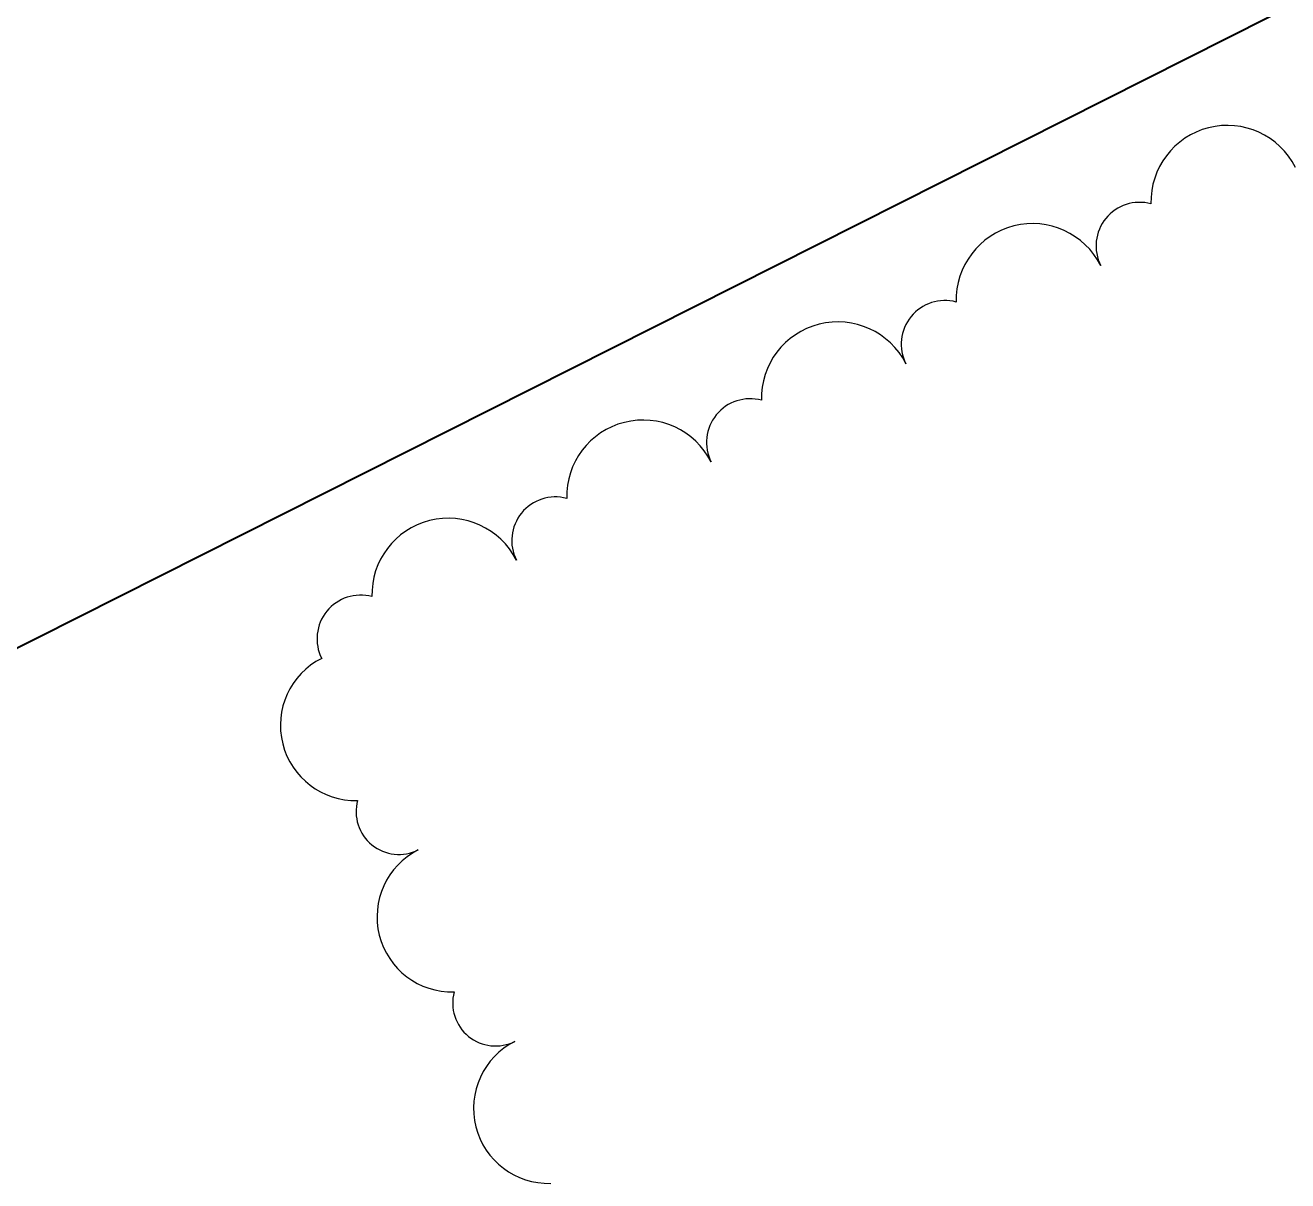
# Model space of a CAD drawing. Header units: metres. Extents: x 2682525 to 2683550, y 1250555 to 1251328.
# Drawn here: x 2683110.337 to 2683113.163, y 1250886.709 to 1250889.296 of the extents above; entities that cross this region are included whole.
import ezdxf

# ---------------------------------------------------------------- set-up
doc = ezdxf.new("R2010")
doc.units = ezdxf.units.M
doc.header["$PDMODE"] = 2
doc.header["$PDSIZE"] = -2
for name, pattern in [('IMPORT-_23_ISO-10 Strichpunktlinie _2_', [46.98999999999999, 30.47999999999999, -7.619999999999998, 1.270000000000001, -7.619999999999998]), ('IMPORT-_25_ISO-10 Strichpunktlinie _2_', [46.98999999999999, 30.47999999999999, -7.619999999999998, 1.270000000000001, -7.619999999999998]), ('IMPORT-_25_VW-01 Strichlinie kurz _2_', [21.165312, 10.580624, -10.584688]), ('Verdeckt 0_75', [1.5, 0.75, -0.75])]:
    doc.linetypes.add(name, pattern=pattern)
for name, color, linetype, lineweight, true_color in [('2458 A U1_dwg-1', 9, 'Continuous', 18, 0x808080), ('_23_000 Linien-Strichpunktlinie kurz 0_10', 9, 'IMPORT-_23_ISO-10 Strichpunktlinie _2_', 18, 0x808080), ('_25_000 Linien-Strichlinie kurz 0_10', 9, 'IMPORT-_25_VW-01 Strichlinie kurz _2_', 18, 0x808080), ('_25_000 Linien-Strichpunktlinie 0_10', 9, 'IMPORT-_25_ISO-10 Strichpunktlinie _2_', 18, 0x808080), ('_25_200 Materialien-Beton', 9, 'Continuous', 18, 0x808080), ('_25_Keine', 9, 'Continuous', 18, 0x808080), ('A-DETL-____-MBND-1', 7, 'Continuous', 18, 0xbf6000), ('Bemassung', 9, 'Continuous', 18, 0x808080), ('G-____-REVC-OTLN-1', 1, 'Continuous', 18, 0xff0000)]:
    doc.layers.add(name, color=color, linetype=linetype, lineweight=lineweight, true_color=true_color)
for name, color, linetype, lineweight in [('A-____-____-DIMS', 7, 'Continuous', 9), ('A-DETL-____-MBND', 7, 'Verdeckt 0_75', 18), ('A-DETL-____-MBND-2', 7, 'Verdeckt 0_75', 25), ('Bemassung-1', 7, 'Continuous', 18), ('G-____-____-TEXT', 7, 'Continuous', 9)]:
    doc.layers.add(name, color=color, linetype=linetype, lineweight=lineweight)
doc.styles.add('Arial_3', font='arial.ttf', dxfattribs={"height": 125})
doc.styles.add('Arial_31', font='arial.ttf', dxfattribs={"width": 0.9, "height": 200})
doc.styles.add('ISOCP_11', font='isocp___.ttf', dxfattribs={"height": 117.4759738136574})
doc.styles.add('ISOCP_2', font='isocp___.ttf', dxfattribs={"height": 125.8608217592593})
doc.styles.add('ISOCP_3', font='isocp___.ttf', dxfattribs={"height": 75.51649305555554})
doc.dimstyles.new('2_0_mm_-_Arial', dxfattribs={"dimscale": 304.8, "dimtxt": 204.051879991394, "dimasz": 0.2460629921259842, "dimexe": 0.3280839895013123, "dimexo": 0.3280840109072179, "dimgap": 0.08202099737532807, "dimtad": 1, "dimdec": 1, "dimlfac": 0.001, "dimrnd": 0.09999999999999999, "dimzin": 0, "dimdsep": 46, "dimtxsty": 'Arial_31', "dimblk1": 'OBLIQUE', "dimblk2": 'OBLIQUE', "dimsah": 1, "dimcen": 0.09, "dimdle": 0.3280839895013123, "dimazin": 0, "dimtfac": 1, "dimtdec": 4, "dimtix": 1, "dimtmove": 0, "dimatfit": 3, "dimfxl": 1, "dimtvp": 1, "dimtfill": 1, "dimtolj": 1, "dimtzin": 0, "dimarcsym": 2})
doc.dimstyles.new('2_0_mm_-_Arial_1', dxfattribs={"dimscale": 304.8, "dimtxt": 204.051879991394, "dimasz": 0.2460629921259842, "dimexe": 0.3280839895013123, "dimexo": 0.3280840109072179, "dimgap": 0.08202099737532807, "dimtad": 1, "dimdec": 1, "dimlfac": 0.001, "dimrnd": 0.09999999999999999, "dimzin": 0, "dimdsep": 46, "dimtxsty": 'Arial_31', "dimblk1": 'OBLIQUE', "dimblk2": 'OBLIQUE', "dimsah": 1, "dimcen": 0.09, "dimdle": 0.3280839895013123, "dimazin": 0, "dimtfac": 1, "dimtdec": 4, "dimtix": 1, "dimtmove": 2, "dimatfit": 3, "dimfxl": 1, "dimtvp": 1, "dimtfill": 1, "dimtolj": 1, "dimtzin": 0, "dimarcsym": 2})
pattern_1 = [(18.233, (0, 0), (18.77292067800844, -56.98752011815572), []), (288.233, (0, 0), (63.31313485127099, 20.85671487326738), [])]

# ---------------------------------------------------------------- blocks, each defined once
blk = doc.blocks.new('2458 A U1_dwg_VW_SLASH-9045061-U01 Bodenplatte')
at = {"layer": 'Bemassung'}
for p, q in [((-51269.1811731503, -21641.8904089743), (-51381.43437466367, -21754.14361048766)), ((-51225.307773907, -21698.01700973098), (-51437.54898484448, -21698.01700973098))]:
    blk.add_line(p, q, dxfattribs=at)
blk = doc.blocks.new('2458 A U1_dwg_VW_SLASH-9045064-U01 Bodenplatte')
at = {"layer": 'Bemassung'}
for p, q in [((-51381.43437466367, -21754.14361048766), (-51269.1811731503, -21641.8904089743)), ((-51425.30777390696, -21698.01700973099), (-51213.06656296948, -21698.01700973099))]:
    blk.add_line(p, q, dxfattribs=at)
blk = doc.blocks.new('2458 A U1_dwg_VW_SLASH-9045139-U01 Bodenplatte')
at = {"layer": 'Bemassung'}
for p, q in [((-51494.1811731503, -22641.89040897827), (-51606.43437466368, -22754.14361049163)), ((-51450.30777390701, -22698.01700973495), (-51662.54898484449, -22698.01700973495))]:
    blk.add_line(p, q, dxfattribs=at)
blk = doc.blocks.new('2458 A U1_dwg_VW_SLASH-9045141-U01 Bodenplatte')
at = {"layer": 'Bemassung'}
for p, q in [((-51491.43437466367, -22754.14361049581), (-51379.1811731503, -22641.89040898245)), ((-51535.30777390696, -22698.01700973913), (-51323.06656296949, -22698.01700973913))]:
    blk.add_line(p, q, dxfattribs=at)
blk = doc.blocks.new('2458 A U1_dwg_VW_SLASH-9045142-U01 Bodenplatte')
at = {"layer": 'Bemassung'}
for p, q in [((-51494.1811731503, -22641.89040898245), (-51606.43437466368, -22754.14361049581)), ((-51450.30777390701, -22698.01700973913), (-51662.54898484449, -22698.01700973913))]:
    blk.add_line(p, q, dxfattribs=at)
blk = doc.blocks.new('2458 A U1_dwg_VW_SLASH-9045143-U01 Bodenplatte')
at = {"layer": 'Bemassung'}
for p, q in [((-51271.43437466367, -22754.14361050392), (-51159.1811731503, -22641.89040899057)), ((-51315.30777390697, -22698.01700974724), (-51103.06656296949, -22698.01700974724))]:
    blk.add_line(p, q, dxfattribs=at)
blk = doc.blocks.new('2458 A U1_dwg_VW_SLASH-9045144-U01 Bodenplatte')
at = {"layer": 'Bemassung'}
for p, q in [((-51379.1811731503, -22641.89040899057), (-51491.43437466367, -22754.14361050392)), ((-51335.30777390701, -22698.01700974724), (-51547.54898484449, -22698.01700974724))]:
    blk.add_line(p, q, dxfattribs=at)
blk = doc.blocks.new('2458 A U1_dwg_VW_SLASH-9045145-U01 Bodenplatte')
at = {"layer": 'Bemassung'}
for p, q in [((-51156.43437466362, -22754.14361050401), (-51044.18117315026, -22641.89040899065)), ((-51200.30777390693, -22698.01700974733), (-50988.06656296945, -22698.01700974733))]:
    blk.add_line(p, q, dxfattribs=at)
blk = doc.blocks.new('2458 A U1_dwg_VW_SLASH-9045146-U01 Bodenplatte')
at = {"layer": 'Bemassung'}
for p, q in [((-51159.1811731503, -22641.89040899065), (-51271.43437466367, -22754.14361050401)), ((-51115.30777390701, -22698.01700974733), (-51327.54898484448, -22698.01700974733))]:
    blk.add_line(p, q, dxfattribs=at)
blk = doc.blocks.new('2458 A U1_dwg_VW_SLASH-9045148-U01 Bodenplatte')
at = {"layer": 'Bemassung'}
for p, q in [((-51156.43437466362, -22754.14361050403), (-51044.18117315026, -22641.89040899067)), ((-51200.30777390693, -22698.01700974735), (-50988.06656296945, -22698.01700974735))]:
    blk.add_line(p, q, dxfattribs=at)
blk = doc.blocks.new('2458 A U1_dwg_VW_SLASH-9045387-U01 Bodenplatte')
at = {"layer": 'Bemassung'}
for p, q in [((-51379.1811731503, -22141.8904089743), (-51491.43437466367, -22254.14361048767)), ((-51335.30777390701, -22198.01700973099), (-51547.54898484449, -22198.01700973099))]:
    blk.add_line(p, q, dxfattribs=at)
blk = doc.blocks.new('2458 A U1_dwg_VW_SLASH-9045389-U01 Bodenplatte')
at = {"layer": 'Bemassung'}
for p, q in [((-51271.43437466367, -22254.14361048766), (-51159.1811731503, -22141.8904089743)), ((-51315.30777390697, -22198.01700973097), (-51103.06656296949, -22198.01700973097))]:
    blk.add_line(p, q, dxfattribs=at)
blk = doc.blocks.new('2458 A U1_dwg_VW_SLASH-9045390-U01 Bodenplatte')
at = {"layer": 'Bemassung'}
for p, q in [((-51379.1811731503, -22141.8904089743), (-51491.43437466367, -22254.14361048766)), ((-51335.30777390701, -22198.01700973097), (-51547.54898484449, -22198.01700973097))]:
    blk.add_line(p, q, dxfattribs=at)
blk = doc.blocks.new('2458 A U1_dwg_VW_SLASH-9045392-U01 Bodenplatte')
at = {"layer": 'Bemassung'}
for p, q in [((-51271.43437466367, -22254.14361048767), (-51159.1811731503, -22141.8904089743)), ((-51315.30777390697, -22198.01700973099), (-51103.06656296949, -22198.01700973099))]:
    blk.add_line(p, q, dxfattribs=at)
blk = doc.blocks.new('2458 A U1_dwg_VW_SLASH-9046332-U01 Bodenplatte')
at = {"layer": 'Bemassung'}
for p, q in [((-49909.39251911057, -22141.89040897429), (-50021.64572062393, -22254.14361048766)), ((-49865.51911986727, -22198.01700973097), (-50077.76033080475, -22198.01700973097))]:
    blk.add_line(p, q, dxfattribs=at)
blk = doc.blocks.new('2458 A U1_dwg_VW_SLASH-9046333-U01 Bodenplatte')
at = {"layer": 'Bemassung'}
for p, q in [((-50871.64572062462, -22254.14361048766), (-50759.39251911126, -22141.89040897429)), ((-50915.51911986792, -22198.01700973097), (-50703.27790893045, -22198.01700973097))]:
    blk.add_line(p, q, dxfattribs=at)
blk = doc.blocks.new('2458 A U1_dwg_VW_SLASH-9046334-U01 Bodenplatte')
at = {"layer": 'Bemassung'}
for p, q in [((-50871.6457206187, -22573.06100839359), (-50759.39251910533, -22460.80780688023)), ((-50915.51911986199, -22516.93440763692), (-50703.27790892452, -22516.93440763692))]:
    blk.add_line(p, q, dxfattribs=at)
blk = doc.blocks.new('2458 A U1_dwg_VW_SLASH-9046335-U01 Bodenplatte')
at = {"layer": 'Bemassung'}
for p, q in [((-50979.39251911281, -22460.80780688023), (-51091.64572062618, -22573.06100839359)), ((-50935.51911986952, -22516.93440763692), (-51147.760330807, -22516.93440763692))]:
    blk.add_line(p, q, dxfattribs=at)
blk = doc.blocks.new('2458 A U1_dwg_VW_SLASH-9046336-U01 Bodenplatte')
at = {"layer": 'Bemassung'}
for p, q in [((-50459.39251910284, -22460.80780688023), (-50571.64572061622, -22573.06100839359)), ((-50415.51911985955, -22516.93440763692), (-50627.76033079703, -22516.93440763692))]:
    blk.add_line(p, q, dxfattribs=at)
blk = doc.blocks.new('2458 A U1_dwg_VW_SLASH-9046337-U01 Bodenplatte')
at = {"layer": 'Bemassung'}
for p, q in [((-50871.6457206187, -22573.06100839359), (-50759.39251910533, -22460.80780688023)), ((-50915.51911986199, -22516.93440763692), (-50703.27790892452, -22516.93440763692))]:
    blk.add_line(p, q, dxfattribs=at)
blk = doc.blocks.new('2458 A U1_dwg_VW_SLASH-9046338-U01 Bodenplatte')
at = {"layer": 'Bemassung'}
for p, q in [((-49909.39298907494, -22460.80780688024), (-50021.64619058831, -22573.0610083936)), ((-49865.51958983165, -22516.93440763692), (-50077.76080076912, -22516.93440763692))]:
    blk.add_line(p, q, dxfattribs=at)
blk = doc.blocks.new('2458 A U1_dwg_VW_SLASH-9046339-U01 Bodenplatte')
at = {"layer": 'Bemassung'}
for p, q in [((-50571.64572061622, -22573.0610083936), (-50459.39251910284, -22460.80780688024)), ((-50615.51911985951, -22516.93440763692), (-50403.27790892203, -22516.93440763692))]:
    blk.add_line(p, q, dxfattribs=at)
blk = doc.blocks.new('2458 A U1_dwg_VW_SLASH-9046344-U01 Bodenplatte')
at = {"layer": 'Bemassung'}
for p, q in [((-51033.38220290114, -21122.76708494487), (-51033.38220290114, -21102.1614917176)), ((-51033.38220290114, -21314.40270265508), (-51033.38220290114, -21247.76708494486)), ((-50977.25560214451, -21270.52930341181), (-51000.01782061142, -21247.7670849449))]:
    blk.add_line(p, q, dxfattribs=at)
blk = doc.blocks.new('2458 A U1_dwg_VW_SLASH-9046346-U01 Bodenplatte')
at = {"layer": 'Bemassung'}
for p, q in [((-51331.08574555618, -21122.76708494487), (-51331.08574555618, -21102.1614917098)), ((-51331.08574555618, -21314.40270264728), (-51331.08574555618, -21247.76708494486)), ((-51274.95914479956, -21270.529303404), (-51297.72136325867, -21247.76708494489))]:
    blk.add_line(p, q, dxfattribs=at)
blk = doc.blocks.new('2458 A U1_dwg-9041719-U01 Bodenplatte')
at = {"layer": '_25_200 Materialien-Beton'}
h = blk.add_hatch(dxfattribs=at)
h.set_pattern_fill('FP_1', color=256, style=0, pattern_type=2)
h.set_pattern_definition(pattern_1)
h.paths.add_polyline_path([(-50515.51911986148, -23456.79242839324), (-50515.51911986148, -21856.79242839321), (-50815.51911986213, -21856.79242839323), (-50815.51911986209, -23456.7924283891)])
h = blk.add_hatch(dxfattribs=at)
h.set_pattern_fill('FP_1', color=256, style=0, pattern_type=2)
h.set_pattern_definition(pattern_1)
h.paths.add_polyline_path([(-49968.00324863024, -24576.79242839237), (-49965.5195898317, -24576.79242839237), (-49965.51958983167, -23456.79242839382), (-50815.51911986209, -23456.79242839324), (-50815.51911986205, -24576.79242839237), (-50404.8310261041, -24576.79242839237)])
at = {"layer": '_25_Keine'}
for points in [[(-50956.94047610155, -21998.21355432407), (-50815.51911986209, -21856.79219808461), (-50956.94047610155, -21715.37084184944)], [(-50374.09776363378, -21998.20057938137), (-50515.51911986896, -21856.77922314619), (-50374.09776363378, -21715.35786690675)]]:
    blk.add_hatch(color=256, dxfattribs=at).paths.add_polyline_path(points)
at = {"layer": '_23_000 Linien-Strichpunktlinie kurz 0_10', "flags": 128}
for points in [[(-48201.41820451852, -21247.76708494488), (-48201.41820451852, -23857.67481516636), (-59051.41568548869, -23857.67481516636), (-59051.41568548869, -26457.72384571089)], [(-48201.41820451852, -21247.76708494488), (-48201.41820451852, -23857.67481516636), (-59051.41568548869, -23857.67481516636), (-59051.41568548869, -26457.72384571089)], [(-48606.41820451834, -22047.6747596637), (-52001.41820491337, -22047.6747596637), (-52001.41820491337, -23452.67481516637)], [(-48606.41820451834, -22047.6747596637), (-52001.41820491337, -22047.6747596637), (-52001.41820491337, -23452.67481516637)]]:
    blk.add_lwpolyline(points, dxfattribs=at)
at = {"layer": '_25_000 Linien-Strichlinie kurz 0_10', "flags": 128}
blk.add_lwpolyline([(-49965.51958983165, -24436.79242839315), (-49965.51958983165, -23456.79242839321), (-50815.51911986204, -23456.79242839321), (-50815.51911986204, -24436.79242839315), (-50475.51911986723, -24436.79242839315)], close=True, dxfattribs=at)
at = {"layer": '_25_000 Linien-Strichpunktlinie 0_10', "flags": 128}
blk.add_lwpolyline([(-48349.47132443955, -24437.67519800754), (-78599.66104877448, -24437.67519800754), (-78599.66104877448, -23456.41753594726), (-48349.47132443955, -23456.41753594726)], close=True, dxfattribs=at)
at = {"layer": '_25_200 Materialien-Beton', "flags": 128}
blk.add_lwpolyline([(-50515.5191198614, -21856.79242839319), (-50515.5191198614, -23456.79242839322), (-50815.51911986204, -23456.79242839322), (-50815.51911986204, -21856.7924283932)], dxfattribs=at)
blk.add_lwpolyline([(-49965.51958983163, -24576.79242839235), (-49965.51958983163, -23456.7924283938), (-50815.51911986203, -23456.7924283938), (-50815.51911986203, -24576.79242839235), (-50475.51911986721, -24576.79242839235)], close=True, dxfattribs=at)
at = {"layer": '_25_Keine'}
for p, q in [((-50815.51911986209, -21856.79219808461), (-50956.94047610155, -21715.37084184944)), ((-50956.94047610155, -21715.37084184944), (-50956.94047610155, -21998.21355432407)), ((-50515.51911986896, -21856.77922314619), (-50374.09776363378, -21715.35786690675)), ((-50374.09776363378, -21715.35786690675), (-50374.09776363378, -21998.20057938137)), ((-50956.94047610155, -21998.21355432407), (-50815.51911986209, -21856.79219808461)), ((-50374.09776363378, -21998.20057938137), (-50515.51911986896, -21856.77922314619)), ((-51035.51911992364, -23830.99999999999), (-51035.51911992364, -25762.94089423909))]:
    blk.add_line(p, q, dxfattribs=at)
at = {"layer": '_25_Keine', "flags": 128}
for points in [[(-54050.30777390705, -20107.67519800752), (-51550.30777390705, -20107.67519800752), (-51550.30777390705, -21122.76708494489)], [(-51550.30777390705, -21247.76708494488), (-51550.30777390705, -25107.67519800752), (-54050.30777390704, -25107.67519800752), (-54050.30777390704, -21247.76708494488)], [(-48600.307773907, -21247.76708494488), (-48600.307773907, -25107.67519800753), (-51100.307773907, -25107.67519800753), (-51100.307773907, -21247.76708494488)], [(-50815.5191198695, -21856.79242839316), (-50815.5191198695, -22401.27209729136), (-51035.51911986202, -22401.27209729136), (-51035.51911986202, -21856.79242839428)], [(-50390.51911987829, -21856.77945345328), (-50390.51911987829, -23456.79242839169), (-50515.51911985953, -23456.79242839169), (-50515.51911985953, -21856.77945345478)], [(-50390.51911986921, -23396.79242839685), (-49905.5191198824, -23396.79242839685), (-49905.5191198824, -23456.79242838653), (-50390.51911986729, -23456.79242838653)]]:
    blk.add_lwpolyline(points, dxfattribs=at)
for points in [[(-51035.51911992356, -25762.94089423907), (-51035.51911992356, -21635.57400418479), (-49603.38543813303, -21635.57400418479), (-49603.38543813303, -25762.94089423904)], [(-51253.99999998505, -22401.27209729247), (-51034.75955993844, -22401.27209729247), (-51034.75955993844, -22301.27209729257), (-51254, -22301.27209729257)], [(-51034.75955993846, -22301.27209729257), (-51034.75955993846, -22401.27209729237), (-50815.519119862, -22401.27209729237), (-50815.519119862, -22301.27209729246)], [(-50815.51911986207, -24636.79242839229), (-51034.75955993852, -24636.79242839229), (-51034.75955993852, -22401.27209729225), (-50815.51911986199, -22401.27209729225)], [(-51176.94047610219, -23066.47501003335), (-51035.51911986703, -22925.0536537939), (-51176.94047610647, -22783.63229755871)], [(-50249.09776363579, -23066.46203509067), (-50390.51911987521, -22925.04067885549), (-50249.09776364003, -22783.61932261606)], [(-49965.51911985411, -25461.79219808343), (-49965.51911985411, -23456.79242838817), (-49905.51911988045, -23456.79242838817), (-49905.51911988045, -25461.79219808162)]]:
    blk.add_lwpolyline(points, close=True, dxfattribs=at)
at = {"layer": 'Bemassung'}
for p, q in [((-51331.08574555618, -21102.1614917098), (-51331.08574555618, -20566.64438355472)), ((-51437.54898484448, -21698.01700973098), (-56663.06656296951, -21698.01700973098)), ((-46310.21721097751, -21698.0170097496), (-51213.06656296954, -21698.0170097496)), ((-50815.51911986794, -22952.53476633291), (-50815.51911986794, -22098.01700973099)), ((-49965.51911986725, -22953.79242838818), (-49965.51911986725, -22098.01700973099)), ((-51215.30777390699, -22198.01700973097), (-51435.30777390698, -22198.01700973097)), ((-50077.76033080475, -22198.01700973097), (-50703.27790893045, -22198.01700973097)), ((-51035.5191198695, -23453.41753594727), (-51035.5191198695, -22416.93440763693)), ((-49965.51958983162, -23453.79242839322), (-49965.51958983162, -22416.93440763694)), ((-51147.760330807, -22516.93440763692), (-51260.0015417445, -22516.93440763692)), ((-50815.51911986202, -22516.93440763692), (-51035.5191198695, -22516.93440763692)), ((-50077.76080076912, -22516.93440763692), (-50403.27790892203, -22516.93440763692)), ((-51547.54898484449, -22698.01700974724), (-51659.79019578199, -22698.01700974724)), ((-51327.54898484448, -22698.01700974733), (-51439.79019578199, -22698.01700974733)), ((-51323.06656296949, -22698.01700973913), (-51210.82535203199, -22698.01700973913)), ((-51103.06656296949, -22698.01700974724), (-50990.82535203198, -22698.01700974724))]:
    blk.add_line(p, q, dxfattribs=at)
at = {"layer": 'Bemassung', "flags": 128}
for points in [[(-51325.30777390698, -21598.017009731), (-51325.30777390698, -24219.67519800757)], [(-51435.30777390698, -22098.017009731), (-51435.30777390698, -24219.67519800757)], [(-51215.30777390699, -22098.017009731), (-51215.30777390699, -24219.67519800757)], [(-50815.51911986202, -22416.93440763693), (-50815.51911986202, -23453.79242838906)], [(-50515.51911985953, -22416.93440763694), (-50515.51911985953, -23453.79242839318)], [(-51550.30777390698, -22598.01700973915), (-51550.30777390698, -25104.67519800748)], [(-51435.30777390698, -22598.01700974727), (-51435.30777390698, -24219.67519800757)], [(-51215.30777390699, -22598.01700974735), (-51215.30777390699, -24219.67519800757)], [(-51100.30777390694, -22598.01700974737), (-51100.30777390694, -24219.67519800756)]]:
    blk.add_lwpolyline(points, close=True, dxfattribs=at)
for points in [[(-51659.79019578199, -22198.01700973097), (-51547.54898484449, -22198.01700973097), (-56553.06656296947, -22198.01700973097), (-56440.82535203197, -22198.01700973097)], [(-48712.54898484444, -22198.01700973099), (-51103.06656296949, -22198.01700973099), (-50990.82535203198, -22198.01700973099)], [(-50627.76033079703, -22516.93440763692), (-50703.27790892452, -22516.93440763692), (-50591.03669798702, -22516.93440763692)], [(-51774.79019578199, -22698.01700973913), (-51662.54898484449, -22698.01700973913), (-53938.06656296948, -22698.01700973913)], [(-51100.30777390694, -22698.01700974733), (-51215.30777390699, -22698.01700974733), (-51435.30777390698, -22698.01700974733), (-51550.30777390698, -22698.01700974733)], [(-48712.54898484446, -22698.01700974735), (-50988.06656296945, -22698.01700974735), (-50875.82535203194, -22698.01700974735)]]:
    blk.add_lwpolyline(points, dxfattribs=at)
for name in ['2458 A U1_dwg_VW_SLASH-9046346-U01 Bodenplatte', '2458 A U1_dwg_VW_SLASH-9046344-U01 Bodenplatte', '2458 A U1_dwg_VW_SLASH-9045061-U01 Bodenplatte', '2458 A U1_dwg_VW_SLASH-9045064-U01 Bodenplatte', '2458 A U1_dwg_VW_SLASH-9045387-U01 Bodenplatte', '2458 A U1_dwg_VW_SLASH-9045390-U01 Bodenplatte', '2458 A U1_dwg_VW_SLASH-9045389-U01 Bodenplatte', '2458 A U1_dwg_VW_SLASH-9045392-U01 Bodenplatte', '2458 A U1_dwg_VW_SLASH-9046333-U01 Bodenplatte', '2458 A U1_dwg_VW_SLASH-9046332-U01 Bodenplatte', '2458 A U1_dwg_VW_SLASH-9046335-U01 Bodenplatte', '2458 A U1_dwg_VW_SLASH-9046334-U01 Bodenplatte', '2458 A U1_dwg_VW_SLASH-9046337-U01 Bodenplatte', '2458 A U1_dwg_VW_SLASH-9046336-U01 Bodenplatte', '2458 A U1_dwg_VW_SLASH-9046339-U01 Bodenplatte', '2458 A U1_dwg_VW_SLASH-9046338-U01 Bodenplatte', '2458 A U1_dwg_VW_SLASH-9045139-U01 Bodenplatte', '2458 A U1_dwg_VW_SLASH-9045142-U01 Bodenplatte', '2458 A U1_dwg_VW_SLASH-9045144-U01 Bodenplatte', '2458 A U1_dwg_VW_SLASH-9045141-U01 Bodenplatte', '2458 A U1_dwg_VW_SLASH-9045146-U01 Bodenplatte', '2458 A U1_dwg_VW_SLASH-9045143-U01 Bodenplatte', '2458 A U1_dwg_VW_SLASH-9045145-U01 Bodenplatte', '2458 A U1_dwg_VW_SLASH-9045148-U01 Bodenplatte']:
    blk.add_blockref(name, (0, 0))
at = {"layer": '_25_Keine', "attachment_point": 1, "rotation": 89.99999999999999, "line_spacing_factor": 1.478621465017729}
for s, insert, char_height, width, style in [('458.63', (-51082.00982271574, -22079.6416031847), 125.8608217592593, 659.7890841813136, 'ISOCP_2'), ('458.33', (-50298.08377691468, -22079.62862824201), 125.8608217592593, 659.7890841813136, 'ISOCP_2'), ('5', (-50218.91048892112, -22749.9588020764), 117.4759738136574, 110.5301329649456, 'ISOCP_11'), ('458.85', (-51302.00982272073, -23147.903058894), 125.8608217592593, 659.7890841813136, 'ISOCP_2'), ('458.20', (-50142.34647447136, -23185.61784104762), 125.8608217592593, 659.7890841813136, 'ISOCP_2'), ('Unterzug', (-50211.5903549869, -23864.29004031107), 75.51649305555554, 558.2727424099461, 'ISOCP_3'), ('112/85', (-50088.81382396561, -23866.91714886894), 75.51649305555554, 385.715712937781, 'ISOCP_3')]:
    blk.add_mtext(s, dxfattribs=dict(at, insert=insert, char_height=char_height, width=width, style=style))
at = {"layer": 'Bemassung-1', "char_height": 125.8608217592593, "line_spacing_factor": 1.478621465017729, "style": 'ISOCP_2'}
for s, insert, width, attachment_point in [('5.67', (-50157.4967066332, -21556.00385057289), 406.0240518038852, 1), ('5', (-49791.60270328641, -21925.1223988255), 118.4236817761332, 1), ('85', (-50067.17345856274, -22054.35042512155), 236.8473635522664, 2), ('22', (-51325.30777390698, -22092.05689902382), 236.8473635522664, 2), ('2.61', (-50132.40441254554, -22071.66035558806), 372.1887141535614, 1), ('5', (-51469.53351083562, -22313.69556409426), 118.4236817761332, 1), ('30', (-50663.38277752156, -22373.26782302748), 236.8473635522664, 2), ('55', (-50143.50032940093, -22373.26782302749), 236.8473635522664, 2), ('22', (-50925.51911986576, -22410.97429692976), 236.8473635522664, 2), ('5', (-50946.72573692865, -22409.46589382666), 118.4236817761332, 1), ('11', (-51624.47360499636, -22460.23352085682), 169.1766882516189, 1), ('22', (-51330.28814973233, -22554.3504251378), 236.8473635522664, 2), ('11', (-51101.66583108938, -22556.00385058923), 169.1766882516189, 1), ('2.50', (-49850.30777390695, -22590.98373377963), 406.0240518038852, 2)]:
    blk.add_mtext(s, dxfattribs=dict(at, insert=insert, width=width, attachment_point=attachment_point))
blk = doc.blocks.new('_Oblique')
at = {"color": 0, "linetype": 'ByBlock', "lineweight": -2}
blk.add_line((-0.5, -0.5), (0.5, 0.5), dxfattribs=at)
blk = doc.blocks.new('*D1807')
at = {"layer": 'A-____-____-DIMS', "color": 0, "lineweight": -2, "transparency": 16777216}
for p, q in [((2683068.897622096, 1250867.009540824), (2683135.861756529, 1250900.785341326)), ((2683053.688199543, 1250859.338114525), (2683068.897622096, 1250867.009540824)), ((2683053.688199543, 1250859.338114525), (2682986.72406511, 1250825.562314023)), ((2683113.74310552, 1250778.098576879), (2683113.932022766, 1250777.724028246)), ((2683098.698719751, 1250770.099947516), (2683098.722600213, 1250770.052601948))]:
    blk.add_line(p, q, dxfattribs=at)
at = {"layer": 'A-____-____-DIMS', "color": 0, "lineweight": -2, "transparency": 16777216, "xscale": 74.99999999999999, "yscale": 74.99999999999999, "zscale": 74.99999999999999}
for p, rotation in [((2683068.897622096, 1250867.009540824), 206.7657572042305), ((2683053.688199543, 1250859.338114525), 26.76575720423048)]:
    blk.add_blockref('_Oblique', p, dxfattribs=dict(at, rotation=rotation))
at = {"layer": 'A-____-____-DIMS', "color": 0, "transparency": 16777216, "insert": (2683004.047613651, 1250976.668747653), "char_height": 200, "width": 911.641014607705, "attachment_point": 5, "rotation": 26.76575720423047, "style": 'Arial_31', "bg_fill": 3, "box_fill_scale": 1.1, "bg_fill_color": 256, "bg_fill_true_color": 13158600, "bg_fill_transparency": 0}
blk.add_mtext('\\A1;0.0', dxfattribs=at)
at = {"layer": 'Defpoints', "color": 0, "transparency": 16777216}
for p in [(2683068.708701911, 1250867.384095282), (2683068.897622096, 1250867.009540824), (2683053.664316143, 1250859.385465919)]:
    blk.add_point(p, dxfattribs=at)
blk = doc.blocks.new('*D1808')
at = {"layer": 'A-____-____-DIMS', "color": 0, "lineweight": -2, "transparency": 16777216}
for p, q in [((2683101.306229421, 1250883.356000871), (2683168.270363854, 1250917.131801374)), ((2683068.897622741, 1250867.009539544), (2683001.933488308, 1250833.233739042)), ((2683146.196746825, 1250794.355752247), (2683146.340630091, 1250794.070488293)), ((2683113.74310552, 1250778.098576879), (2683113.932023411, 1250777.724026967))]:
    blk.add_line(p, q, dxfattribs=at)
at = {"layer": 'A-____-____-DIMS', "color": 0, "transparency": 16777216, "insert": (2682617.72699169, 1250788.948338999), "char_height": 200, "width": 911.641014607705, "attachment_point": 1, "rotation": 26.76575720423047, "line_spacing_factor": 0.9417779076525878, "style": 'Arial_31', "bg_fill": 3, "box_fill_scale": 1.1, "bg_fill_color": 256, "bg_fill_true_color": 13158600, "bg_fill_transparency": 0}
blk.add_mtext('\\A1;0.0', dxfattribs=at)
at = {"layer": 'A-____-____-DIMS', "color": 0, "lineweight": -2, "transparency": 16777216}
blk.add_line((2683068.897622741, 1250867.009539544), (2683101.306229421, 1250883.356000871), dxfattribs=at)
at = {"layer": 'Defpoints', "color": 0, "transparency": 16777216}
for p in [(2683101.162343216, 1250883.641270651), (2683101.306229421, 1250883.356000871), (2683068.708701911, 1250867.384095282)]:
    blk.add_point(p, dxfattribs=at)
at = {"layer": 'A-____-____-DIMS', "color": 0, "lineweight": -2, "transparency": 16777216, "xscale": 74.99999999999999, "yscale": 74.99999999999999, "zscale": 74.99999999999999}
for p, rotation in [((2683101.306229421, 1250883.356000871), 206.7657572042305), ((2683068.897622741, 1250867.009539544), 26.76575720423048)]:
    blk.add_blockref('_Oblique', p, dxfattribs=dict(at, rotation=rotation))
blk = doc.blocks.new('*D1809')
at = {"layer": 'A-____-____-DIMS', "color": 0, "lineweight": -2, "transparency": 16777216}
for p, q in [((2683132.910514814, 1250899.296771893), (2683199.874649247, 1250933.072572396)), ((2683101.30623005, 1250883.355999624), (2683132.910514814, 1250899.296771893)), ((2683101.30623005, 1250883.355999624), (2683034.342095617, 1250849.580199121)), ((2683177.801724807, 1250810.295150137), (2683177.944915484, 1250810.011259315)), ((2683146.196746825, 1250794.355752247), (2683146.34063072, 1250794.070487046))]:
    blk.add_line(p, q, dxfattribs=at)
at = {"layer": 'A-____-____-DIMS', "color": 0, "lineweight": -2, "transparency": 16777216, "xscale": 74.99999999999999, "yscale": 74.99999999999999, "zscale": 74.99999999999999}
for p, rotation in [((2683132.910514814, 1250899.296771893), 206.7657572042305), ((2683101.30623005, 1250883.355999624), 26.76575720423048)]:
    blk.add_blockref('_Oblique', p, dxfattribs=dict(at, rotation=rotation))
at = {"layer": 'A-____-____-DIMS', "color": 0, "transparency": 16777216, "insert": (2683059.863075263, 1251004.821305737), "char_height": 200, "width": 911.641014607705, "attachment_point": 5, "rotation": 26.76575720423047, "style": 'Arial_31', "bg_fill": 3, "box_fill_scale": 1.1, "bg_fill_color": 256, "bg_fill_true_color": 13158600, "bg_fill_transparency": 0}
blk.add_mtext('\\A1;0.0', dxfattribs=at)
at = {"layer": 'Defpoints', "color": 0, "transparency": 16777216}
for p in [(2683132.767321199, 1250899.58066854), (2683132.910514814, 1250899.296771893), (2683101.162343216, 1250883.641270651)]:
    blk.add_point(p, dxfattribs=at)
blk = doc.blocks.new('Family - ___-9052579-U01 Bodenplatte')
at = {"layer": 'G-____-REVC-OTLN-1'}
for centre, radius, start, end in [((-51453.24172278285, -22382.30988307712), 170.882352941182, 0, 154.791234703242), ((-50965.0064286652, -22382.30988307712), 170.8823529411748, 0, 154.791234703244), ((-50476.77113454755, -22382.30988307712), 170.8823529411748, 0, 154.791234703243), ((-49988.53584042991, -22382.30988307712), 170.882352941182, 0, 154.791234703242), ((-49500.30054631225, -22382.30988307712), 170.8823529411748, 0, 154.7912347032418), ((-51672.94760513579, -22382.30988307712), 97.6470588235309, 48.1896851042217, 180), ((-51184.71231101813, -22382.30988307712), 97.64705882352605, 48.18968510422346, 180), ((-50696.47701690049, -22382.30988307712), 97.6470588235309, 48.1896851042217, 180), ((-50208.24172278284, -22382.30988307712), 97.64705882352605, 48.18968510422346, 180), ((-49720.0064286652, -22382.30988307712), 97.64705882353576, 48.1896851042212, 180), ((-51770.59466395932, -22550.3615230018), 168.0516399246917, 90, 244.7912347032425), ((-51770.59466395932, -22766.42791719069), 96.02950852838975, 138.1896851042218, 269.9999999999996), ((-51770.59466395932, -23030.50906564377), 168.0516399246844, 90, 244.7912347032421), ((-51770.59466395932, -23246.57545983265), 96.02950852838975, 138.189685104221, 269.9999999999996), ((-51770.59466395932, -23510.65660828573), 168.0516399246917, 90, 244.791234703243)]:
    blk.add_arc(centre, radius, start, end, dxfattribs=at)

msp = doc.modelspace()

# ---------------------------------------------------------------- hatches: boundary and pattern name
at = {"layer": 'A-DETL-____-MBND-1'}
for points in [[(2683106.52066278, 1250886.959593403), (2683115.696118904, 1250891.58756848), (2683115.671185399, 1250891.635614273), (2683115.66685656, 1250891.642809109), (2683106.491400436, 1250887.014834032), (2683106.492648307, 1250887.013078244), (2683106.500433377, 1250886.998887553), (2683106.513339909, 1250886.974017221)], [(2683114.807043371, 1250891.069130735), (2683115.723149557, 1250891.531202216), (2683115.720301077, 1250891.538141235), (2683115.710901149, 1250891.557822317), (2683115.696115425, 1250891.587566725), (2683106.52066278, 1250886.959593403), (2683106.54448044, 1250886.910984793), (2683106.547693432, 1250886.903227139), (2683113.916207594, 1250890.619805305)]]:
    msp.add_hatch(color=256, dxfattribs=at).paths.add_polyline_path(points)

# ---------------------------------------------------------------- linework, layer by layer
at = {"layer": 'A-DETL-____-MBND'}
for p, q in [((2683110.792171747, 1250889.273762417), (2683110.905919594, 1250889.330929577)), ((2683110.780950279, 1250889.296102485), (2683110.667201563, 1250889.238997585)), ((2683110.678413085, 1250889.216652523), (2683110.792166831, 1250889.273759948)), ((2683110.667201564, 1250889.238997584), (2683110.553447057, 1250889.18195389)), ((2683110.564648402, 1250889.159603724), (2683110.678408055, 1250889.216649998)), ((2683110.553447057, 1250889.181953888), (2683110.439686752, 1250889.124972818)), ((2683110.450877693, 1250889.102617441), (2683110.564643258, 1250889.159601146)), ((2683110.439686752, 1250889.124972817), (2683110.325920644, 1250889.068055786)), ((2683110.337100951, 1250889.045695089), (2683110.450872434, 1250889.102614808))]:
    msp.add_line(p, q, dxfattribs=at)
msp.add_open_spline([(2683066.009390901, 1250869.679863096), (2683066.288205003, 1250869.551325586), (2683067.039320472, 1250869.18605556), (2683068.808618498, 1250868.554809036), (2683071.657237757, 1250869.494124548), (2683074.467321273, 1250871.018365242), (2683078.195421315, 1250872.859749516), (2683083.158512379, 1250875.383371573), (2683088.800458998, 1250878.256991499), (2683094.67246607, 1250881.112386641), (2683097.951854891, 1250882.94699488), (2683100.081408632, 1250883.879558791), (2683100.187642982, 1250884.43076455), (2683100.919117485, 1250885.016465895), (2683101.844521929, 1250884.711114088), (2683103.967648854, 1250886.004076284), (2683109.204590926, 1250888.417601884), (2683115.754953569, 1250891.836530144), (2683122.446522959, 1250895.24131188), (2683126.497124689, 1250897.270196159), (2683129.520615935, 1250898.811156605), (2683132.804656584, 1250900.260438276), (2683134.067093911, 1250906.573856538), (2683135.558020153, 1250913.796773206), (2683138.657477513, 1250918.602886364), (2683139.889302063, 1250920.906158589)], degree=3, knots=[0, 0, 0, 0, 3.021816965252346, 8.2668153199768, 17.95102877688316, 30.86478291184385, 40.23480069127133, 58.74610483870741, 85.71719350426484, 102.6006594184549, 122.8063238274784, 123.1988405673681, 125.0105717409506, 127.673553189531, 131.444065486728, 133.3966811922206, 151.4499517304334, 188.9907190902837, 205.6325642785124, 225.4757952452216, 233.4027051389572, 239.3167187433414, 259.753894699282, 288.8823652494151, 314.5908583427087, 314.5908583427087, 314.5908583427087, 314.5908583427087], dxfattribs=at)
at = {"layer": 'A-DETL-____-MBND-2'}
for p, q in [((2683115.66685656, 1250891.642809109), (2683106.491400436, 1250887.014834032)), ((2683106.519546934, 1250886.959030586), (2683115.695003058, 1250891.587005662)), ((2683106.519546934, 1250886.959030586), (2683115.695003058, 1250891.587005662)), ((2683106.547693432, 1250886.903227139), (2683115.723149557, 1250891.531202216))]:
    msp.add_line(p, q, dxfattribs=at)

# ---------------------------------------------------------------- block references
at = {"layer": '2458 A U1_dwg-1', "xscale": 0.001, "yscale": 0.001, "zscale": 0.001, "rotation": 26.76575494316579}
msp.add_blockref('2458 A U1_dwg-9041719-U01 Bodenplatte', (2683147.144467305, 1250931.177239274), dxfattribs=at)

# ---------------------------------------------------------------- next in the draw order: texts
at = {"layer": 'G-____-____-TEXT', "insert": (2683109.877507505, 1250888.949065966), "char_height": 0.125, "width": 1.2706746875, "attachment_point": 1, "rotation": 26.765754943165796, "style": 'Arial_3', "bg_fill": 3, "box_fill_scale": 1.25, "bg_fill_color": 256, "bg_fill_true_color": 13158600, "bg_fill_transparency": 0}
msp.add_mtext('Gef. 2.0% -->', dxfattribs=at)

# ---------------------------------------------------------------- next in the draw order: dimensions: what is measured, and where the dimension line sits
at = {"layer": 'A-____-____-DIMS'}
dim = msp.add_linear_dim(base=(2683068.897622096, 1250867.009540824), p1=(2683053.664316142, 1250859.385465919), p2=(2683068.708701911, 1250867.384095282), angle=26.76575720423047, dimstyle='2_0_mm_-_Arial', override={"dimpost": '<>', "dimfxl": 17038.5332360565}, dxfattribs=at)
dim.commit()
dim.dimension.update_dxf_attribs({"geometry": '*D1807', "text_midpoint": (2683004.047613651, 1250976.668747653)})

# ---------------------------------------------------------------- next in the draw order: dimensions: what is measured, and where the dimension line sits
dim = msp.add_linear_dim(base=(2683101.306229421, 1250883.356000871), p1=(2683068.708701911, 1250867.384095282), p2=(2683101.162343216, 1250883.641270651), angle=26.76575720423047, dimstyle='2_0_mm_-_Arial_1', override={"dimpost": '<>', "dimfxl": 36297.85923366722}, dxfattribs=at)
dim.commit()
dim.dimension.update_dxf_attribs({"geometry": '*D1808', "text_midpoint": (2683084.754535631, 1250875.177022492), "dimtype": 160})

# ---------------------------------------------------------------- next in the draw order: dimensions: what is measured, and where the dimension line sits
dim = msp.add_linear_dim(base=(2683132.910514814, 1250899.296771893), p1=(2683101.162343216, 1250883.641270651), p2=(2683132.767321198, 1250899.58066854), angle=26.76575720423047, dimstyle='2_0_mm_-_Arial', override={"dimpost": '<>', "dimfxl": 35396.87893486193}, dxfattribs=at)
dim.commit()
dim.dimension.update_dxf_attribs({"geometry": '*D1809', "text_midpoint": (2683059.863075263, 1251004.821305737)})

# ---------------------------------------------------------------- next in the draw order: block references
at = {"layer": 'G-____-REVC-OTLN-1', "xscale": 0.001, "yscale": 0.001, "zscale": 0.001, "rotation": 26.76575494316579}
msp.add_blockref('Family - ___-9052579-U01 Bodenplatte', (2683147.144467305, 1250931.177239274), dxfattribs=at)

doc.saveas('drawing.dxf')
